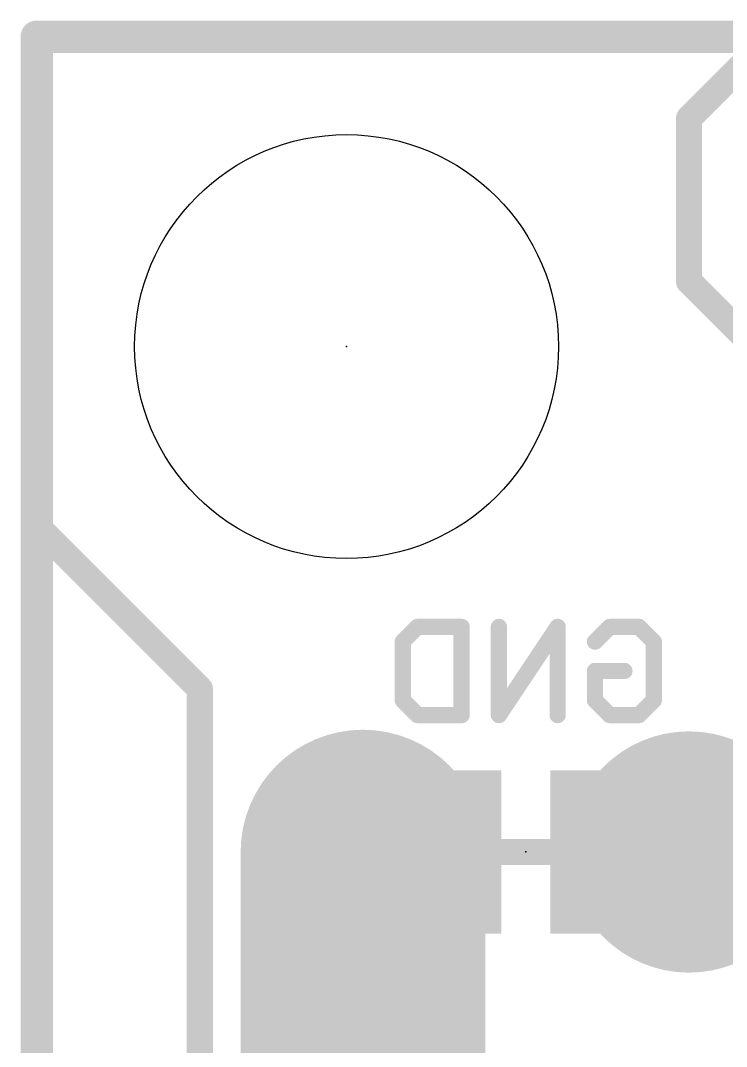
# Model space of a CAD drawing. Extents: x -33 to 74, y -18 to 36.
# Drawn here: x -0.13 to 5.37, y 27.7 to 35.69 of the extents above; entities that cross this region are included whole.
import ezdxf

# ---------------------------------------------------------------- set-up
doc = ezdxf.new("R2010")
doc.units = 0
for name, color, linetype in [('1', 12, 'CONTINUOUS'), ('16', 132, 'CONTINUOUS'), ('17', 110, 'CONTINUOUS'), ('20', 53, 'CONTINUOUS'), ('21', 41, 'CONTINUOUS'), ('22', 40, 'CONTINUOUS'), ('23', 53, 'CONTINUOUS'), ('24', 53, 'CONTINUOUS'), ('51', 53, 'CONTINUOUS')]:
    doc.layers.add(name, color=color, linetype=linetype)

# ---------------------------------------------------------------- blocks, each defined once
blk = doc.blocks.new('RECT')
blk.add_solid([(-0.5, -0.5), (0.5, -0.5), (-0.5, 0.5), (0.5, 0.5)])
blk = doc.blocks.new('ROUNDP')
at = {"const_width": 0.5}
blk.add_lwpolyline([(0, -0.25, 1), (0, 0.25, 1), (0, -0.25)], format="xyb", dxfattribs=at)

msp = doc.modelspace()

# ---------------------------------------------------------------- linework, layer by layer
at = {"layer": '1', "const_width": 0.254}
for points in [[(0, 35.56), (0, 0)], [(25.4, 35.56), (0, 35.56)], [(2.54, 26.67), (2.54, 29.21)]]:
    msp.add_lwpolyline(points, dxfattribs=at)
at = {"layer": '1', "const_width": 0.127}
for points in [[(0.0635, 35.56, 1), (-0.0635, 35.56)], [(0, 35.6235, 1), (0, 35.4965)], [(2.6035, 29.21, 1), (2.4765, 29.21)]]:
    msp.add_lwpolyline(points, format="xyb", dxfattribs=at)
at = {"layer": '16'}
for points, const_width in [([(0, 35.56), (0, 0)], 0.254), ([(25.4, 35.56), (0, 35.56)], 0.254), ([(3.302, 29.21), (2.54, 29.21)], 0.2032), ([(4.191, 29.21), (3.429, 29.21)], 0.2032), ([(4.318, 29.21), (5.08, 29.21)], 0.2032)]:
    msp.add_lwpolyline(points, dxfattribs=dict(at, const_width=const_width))
for points, const_width in [([(0.0635, 35.56, 1), (-0.0635, 35.56)], 0.127), ([(0, 35.6235, 1), (0, 35.4965)], 0.127), ([(2.54, 29.2608, 1), (2.54, 29.1592)], 0.1016), ([(3.302, 29.1592, 1), (3.302, 29.2608)], 0.1016), ([(3.429, 29.2608, 1), (3.429, 29.1592)], 0.1016), ([(4.191, 29.1592, 1), (4.191, 29.2608)], 0.1016), ([(4.318, 29.2608, 1), (4.318, 29.1592)], 0.1016), ([(5.08, 29.1592, 1), (5.08, 29.2608)], 0.1016)]:
    msp.add_lwpolyline(points, format="xyb", dxfattribs=dict(at, const_width=const_width))
at = {"layer": '20', "const_width": 0.2032}
for points in [[(0, 35.56), (0, 31.75)], [(25.4, 35.56), (0, 35.56)], [(0, 31.75), (1.27, 30.48)], [(1.27, 30.48), (1.27, 5.08)]]:
    msp.add_lwpolyline(points, dxfattribs=at)
at = {"layer": '20', "const_width": 0.1016}
for points in [[(0.0508, 35.56, 1), (-0.0508, 35.56)], [(0, 35.6108, 1), (0, 35.5092)], [(0.0359, 31.7859, 1), (-0.0359, 31.7141)], [(-0.0508, 31.75, 1), (0.0508, 31.75)], [(1.3208, 30.48, 1), (1.2192, 30.48)], [(1.2341, 30.4441, 1), (1.3059, 30.5159)]]:
    msp.add_lwpolyline(points, format="xyb", dxfattribs=at)
at = {"layer": '20'}
msp.add_circle((2.413, 33.147), 1.651, dxfattribs=at)
at = {"layer": '21'}
for points, const_width in [([(5.715, 35.56), (5.08, 34.925)], 0.2032), ([(5.08, 34.925), (5.08, 33.655)], 0.2032), ([(5.08, 33.655), (5.715, 33.02)], 0.2032), ([(2.54, 29.21), (2.54, 6.35)], 1.905)]:
    msp.add_lwpolyline(points, dxfattribs=dict(at, const_width=const_width))
for points, const_width in [([(5.1308, 34.925, 1), (5.0292, 34.925)], 0.1016), ([(5.0441, 34.9609, 1), (5.1159, 34.8891)], 0.1016), ([(5.1159, 33.6909, 1), (5.0441, 33.6191)], 0.1016), ([(5.0292, 33.655, 1), (5.1308, 33.655)], 0.1016), ([(3.0162, 29.21, 1), (2.0638, 29.21)], 0.9525)]:
    msp.add_lwpolyline(points, format="xyb", dxfattribs=dict(at, const_width=const_width))
at = {"layer": '22'}
for points, const_width in [([(2.8512, 30.8488), (2.9656, 30.9632)], 0.127), ([(2.9656, 30.9632), (3.3088, 30.9632)], 0.127), ([(3.3088, 30.9632), (3.3088, 30.2768)], 0.127), ([(4.0572, 30.9632), (3.5996, 30.2768)], 0.127), ([(3.5996, 30.2768), (3.5996, 30.9632)], 0.127), ([(4.0572, 30.2768), (4.0572, 30.9632)], 0.127), ([(4.348, 30.8488), (4.4624, 30.9632)], 0.127), ([(4.4624, 30.9632), (4.6912, 30.9632)], 0.127), ([(4.6912, 30.9632), (4.8056, 30.8488)], 0.127), ([(2.8512, 30.3912), (2.8512, 30.8488)], 0.127), ([(4.8056, 30.8488), (4.8056, 30.3912)], 0.127), ([(4.348, 30.3912), (4.348, 30.62)], 0.127), ([(4.348, 30.62), (4.5768, 30.62)], 0.127), ([(2.9656, 30.2768), (2.8512, 30.3912)], 0.127), ([(4.4624, 30.2768), (4.348, 30.3912)], 0.127), ([(4.8056, 30.3912), (4.6912, 30.2768)], 0.127), ([(3.3088, 30.2768), (2.9656, 30.2768)], 0.127), ([(4.6912, 30.2768), (4.4624, 30.2768)], 0.127), ([(2.54, 29.21), (2.54, 6.35)], 1.905)]:
    msp.add_lwpolyline(points, dxfattribs=dict(at, const_width=const_width))
for points, const_width in [([(2.9656, 30.9949, 1), (2.9656, 30.9314)], 0.0635), ([(2.9881, 30.9407, 1), (2.9431, 30.9856)], 0.0635), ([(3.3405, 30.9632, 1), (3.277, 30.9632)], 0.0635), ([(3.3088, 30.9314, 1), (3.3088, 30.9949)], 0.0635), ([(3.6314, 30.9632, 1), (3.5679, 30.9632)], 0.0635), ([(4.089, 30.9632, 1), (4.0255, 30.9632)], 0.0635), ([(4.0836, 30.9456, 1), (4.0308, 30.9808)], 0.0635), ([(4.4624, 30.9949, 1), (4.4624, 30.9314)], 0.0635), ([(4.4849, 30.9407, 1), (4.44, 30.9856)], 0.0635), ([(4.7137, 30.9856, 1), (4.6688, 30.9407)], 0.0635), ([(4.6912, 30.9314, 1), (4.6912, 30.9949)], 0.0635), ([(2.883, 30.8488, 1), (2.8194, 30.8488)], 0.0635), ([(2.8287, 30.8712, 1), (2.8737, 30.8263)], 0.0635), ([(4.3256, 30.8712, 1), (4.3705, 30.8263)], 0.0635), ([(4.8374, 30.8488, 1), (4.7739, 30.8488)], 0.0635), ([(4.7832, 30.8263, 1), (4.8281, 30.8712)], 0.0635), ([(4.348, 30.6517, 1), (4.348, 30.5882)], 0.0635), ([(4.3798, 30.62, 1), (4.3163, 30.62)], 0.0635), ([(4.5768, 30.5882, 1), (4.5768, 30.6517)], 0.0635), ([(2.8737, 30.4136, 1), (2.8287, 30.3687)], 0.0635), ([(4.3705, 30.4136, 1), (4.3256, 30.3687)], 0.0635), ([(4.8281, 30.3687, 1), (4.7832, 30.4136)], 0.0635), ([(2.8194, 30.3912, 1), (2.883, 30.3912)], 0.0635), ([(4.3163, 30.3912, 1), (4.3798, 30.3912)], 0.0635), ([(4.7739, 30.3912, 1), (4.8374, 30.3912)], 0.0635), ([(2.9656, 30.3086, 1), (2.9656, 30.2451)], 0.0635), ([(2.9431, 30.2543, 1), (2.9881, 30.2993)], 0.0635), ([(3.277, 30.2768, 1), (3.3405, 30.2768)], 0.0635), ([(3.3088, 30.2451, 1), (3.3088, 30.3086)], 0.0635), ([(3.5732, 30.2944, 1), (3.626, 30.2592)], 0.0635), ([(3.5679, 30.2768, 1), (3.6314, 30.2768)], 0.0635), ([(4.0255, 30.2768, 1), (4.089, 30.2768)], 0.0635), ([(4.4624, 30.3086, 1), (4.4624, 30.2451)], 0.0635), ([(4.44, 30.2543, 1), (4.4849, 30.2993)], 0.0635), ([(4.6688, 30.2993, 1), (4.7137, 30.2543)], 0.0635), ([(4.6912, 30.2451, 1), (4.6912, 30.3086)], 0.0635), ([(3.0162, 29.21, 1), (2.0638, 29.21)], 0.9525)]:
    msp.add_lwpolyline(points, format="xyb", dxfattribs=dict(at, const_width=const_width))
at = {"layer": '23'}
msp.add_point((2.413, 33.147), dxfattribs=at)
at = {"layer": '24'}
msp.add_point((3.81, 29.21), dxfattribs=at)

# ---------------------------------------------------------------- block references
at = {"layer": '16', "xscale": 0.635, "yscale": 1.27, "rotation": 180}
for p in [(3.302, 29.21), (4.318, 29.21)]:
    msp.add_blockref('RECT', p, dxfattribs=at)
at = {"layer": '17', "xscale": 1.8796, "yscale": 1.8796, "rotation": 270}
for p in [(2.54, 29.21), (2.54, 29.21), (5.08, 29.21), (5.08, 29.21)]:
    msp.add_blockref('ROUNDP', p, dxfattribs=at)
at = {"layer": '51', "xscale": 0.508, "yscale": 0.508, "rotation": 270}
for p in [(2.54, 29.21), (5.08, 29.21)]:
    msp.add_blockref('RECT', p, dxfattribs=at)

doc.saveas('drawing.dxf')
